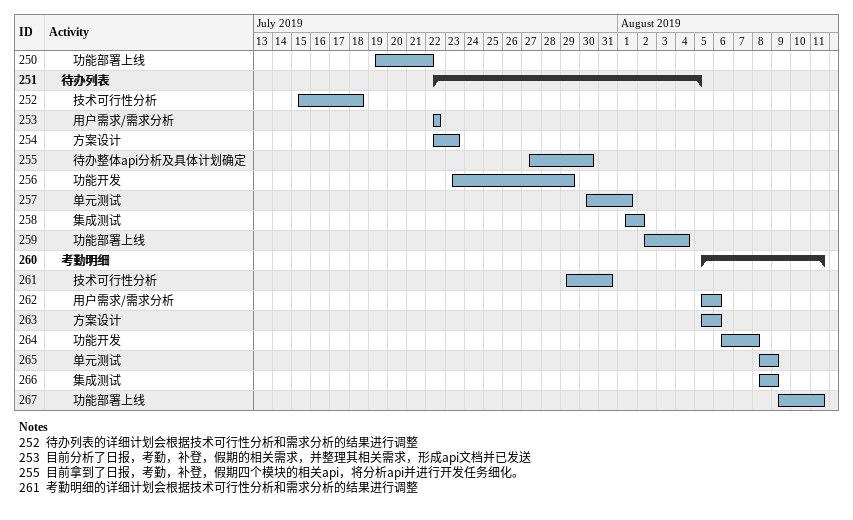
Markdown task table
| ID | Level | Task | Start | Finish |
|---|---|---|---|---|
| 250 | 3 | 功能部署上线 | 2019-07-19 | 2019-07-22 |
| 251 | 2 | **待办列表** | 2019-07-22 | 2019-08-05 |
| 252 | 3 | 技术可行性分析 | 2019-07-15 | 2019-07-18 |
| 253 | 3 | 用户需求/需求分析 | 2019-07-22 | 2019-07-22 |
| 254 | 3 | 方案设计 | 2019-07-22 | 2019-07-23 |
| 255 | 3 | 待办整体api分析及具体计划确定 | 2019-07-27 | 2019-07-30 |
| 256 | 3 | 功能开发 | 2019-07-23 | 2019-07-29 |
| 257 | 3 | 单元测试 | 2019-07-30 | 2019-08-01 |
| 258 | 3 | 集成测试 | 2019-08-01 | 2019-08-02 |
| 259 | 3 | 功能部署上线 | 2019-08-02 | 2019-08-04 |
| 260 | 2 | **考勤明细** | 2019-08-05 | 2019-08-11 |
| 261 | 3 | 技术可行性分析 | 2019-07-29 | 2019-07-31 |
| 262 | 3 | 用户需求/需求分析 | 2019-08-05 | 2019-08-06 |
| 263 | 3 | 方案设计 | 2019-08-05 | 2019-08-06 |
| 264 | 3 | 功能开发 | 2019-08-06 | 2019-08-08 |
| 265 | 3 | 单元测试 | 2019-08-08 | 2019-08-09 |
| 266 | 3 | 集成测试 | 2019-08-08 | 2019-08-09 |
| 267 | 3 | 功能部署上线 | 2019-08-09 | 2019-08-11 |

Notes
- 252: 待办列表的详细计划会根据技术可行性分析和需求分析的结果进行调整
- 253: 目前分析了日报，考勤，补登，假期的相关需求，并整理其相关需求，形成api文档并已发送
- 255: 目前拿到了日报，考勤，补登，假期四个模块的相关api，将分析api并进行开发任务细化。
- 261: 考勤明细的详细计划会根据技术可行性分析和需求分析的结果进行调整
